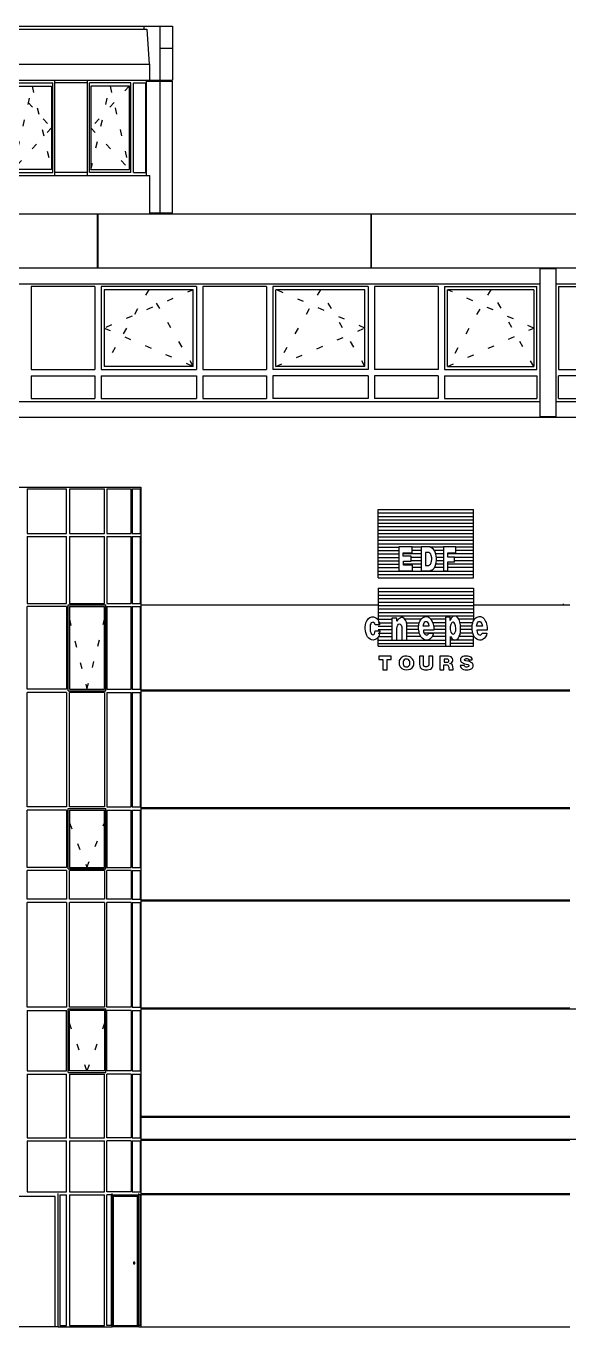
# Model space of a CAD drawing. Header units: metres. Extents: x -28.8 to 64.1, y -6.3 to 17.4.
# Drawn here: x 20.07 to 28.61, y -4 to 16.45 of the extents above; entities that cross this region are included whole.
import ezdxf

# ---------------------------------------------------------------- set-up
doc = ezdxf.new("R2010")
doc.units = ezdxf.units.M
for name, pattern in [('DASHDOT', [2, 1.25, -0.25, 0.25, -0.25]), ('DASHED', [0.75, 0.5, -0.25]), ('DOT', [0.25, 0, -0.25])]:
    doc.linetypes.add(name, pattern=pattern)
doc.layers.add('1', color=7, linetype='DASHED')
doc.layers.add('4', color=7, linetype='DASHDOT')

msp = doc.modelspace()

# ---------------------------------------------------------------- linework, layer by layer
at = {"layer": '1', "color": 1, "linetype": 'CONTINUOUS'}
for p, q in [((-12.01548, 16.4), (21.97194, 16.4)), ((-11.9027, 16.45), (22.37978, 16.45)), ((21.93283, 16.4), (21.93283, 16.45)), ((21.97194, 16.4), (22.01105, 15.85)), ((22.17866, 16.45), (22.17866, 15.6)), ((22.37978, 16.45), (22.37978, 15.6)), ((22.17866, 16.1), (22.37978, 16.1)), ((-12.15633, 15.85), (22.02222, 15.85)), ((22.02222, 15.6), (22.02222, 15.85)), ((9.18008, 15.6), (22.37978, 15.6)), ((21.96635, 15.585), (22.37978, 15.585)), ((21.96635, 14.1), (21.96635, 15.585)), ((21.99987, 15.585), (21.99987, 15.6)), ((22.17866, 15.6), (22.17866, 13.5)), ((22.31273, 15.585), (22.31273, 15.6)), ((22.37978, 13.515), (22.37978, 15.585)), ((9.18008, 14.1), (22.02222, 14.1)), ((22.02222, 13.5), (22.02222, 14.1)), ((17.96035, 13.5), (21.21035, 13.5)), ((21.20035, 12.65), (21.20035, 13.5)), ((21.21035, 13.5), (25.51035, 13.5)), ((21.21035, 12.65), (21.21035, 13.5)), ((22.02222, 13.515), (22.37978, 13.515)), ((22.31273, 13.5), (22.31273, 13.515)), ((25.50035, 12.65), (25.50035, 13.5)), ((25.51035, 13.5), (28.76035, 13.5)), ((25.51035, 12.65), (25.51035, 13.5)), ((17.96035, 12.65), (21.21035, 12.65)), ((21.21035, 12.65), (25.51035, 12.65)), ((25.51035, 12.65), (28.76035, 12.65)), ((28.15535, 12.65), (28.15535, 10.3)), ((28.15535, 12.64), (28.40535, 12.64)), ((28.40535, 12.65), (28.40535, 10.3)), ((18.55535, 12.4), (28.15535, 12.4)), ((28.40535, 12.4), (29.10535, 12.4)), ((18.55535, 10.55), (28.15535, 10.55)), ((28.40535, 10.55), (29.10535, 10.55)), ((10.15898, 10.3), (40.42221, 10.3)), ((28.15535, 10.31), (28.40535, 10.31)), ((-2.01075, 9.2), (21.88023, 9.2)), ((21.88023, 9.2), (21.88023, -4)), ((28.52948, 7.35), (28.52948, 7.365)), ((20.73418, 6), (20.73418, 7.35)), ((20.73418, 7.35), (21.3316, 7.35)), ((21.3316, 6), (21.3316, 7.35)), ((21.88023, 7.35), (25.61406, 7.35)), ((27.11406, 7.35), (28.62644, 7.35)), ((20.73418, 6), (21.3316, 6)), ((21.88023, 6.015), (28.62644, 6.015)), ((21.88023, 6), (28.62644, 6)), ((28.52948, 6), (28.52948, 6.015)), ((20.73418, 4.15), (21.3316, 4.15)), ((20.73418, 3.2), (20.73418, 4.15)), ((21.3316, 3.2), (21.3316, 4.15)), ((21.88023, 4.165), (28.62644, 4.165)), ((21.88023, 4.15), (28.62644, 4.15)), ((28.52948, 4.15), (28.52948, 4.165)), ((20.73418, 3.2), (21.3316, 3.2)), ((21.88023, 2.715), (28.62644, 2.715)), ((21.88023, 2.7), (28.62644, 2.7)), ((28.49956, 2.7), (28.49956, 2.715)), ((20.73418, 1), (21.3316, 1)), ((20.73418, 0), (20.73418, 1)), ((21.3316, 0), (21.3316, 1)), ((21.88023, 1.015), (28.62644, 1.015)), ((21.88023, 1), (35.84106, 1)), ((28.49956, 1), (28.49956, 1.015)), ((28.547299, 1), (28.581828, 1.015)), ((20.73418, 0), (21.3316, 0)), ((21.88023, -0.685), (28.62643, -0.685)), ((21.88023, -0.7), (28.62643, -0.7)), ((28.52948, -0.7), (28.52948, -0.685)), ((21.88023, -1.05), (35.84106, -1.05)), ((21.88023, -1.065), (28.62643, -1.065)), ((28.52948, -1.065), (28.52948, -1.05)), ((21.88023, -1.9), (28.62643, -1.9)), ((21.88023, -1.915), (28.62643, -1.915)), ((28.52948, -1.915), (28.52948, -1.9)), ((20.5795, -4), (21.4264, -4)), ((21.84788, -4), (28.62643, -4))]:
    msp.add_line(p, q, dxfattribs=at)
at = {"layer": '4', "color": 1, "linetype": 'CONTINUOUS'}
for p, q in [((19.848017, 15.555), (20.497236, 15.555)), ((20.497236, 14.145), (20.497236, 15.555)), ((20.52847, 14.1), (20.52847, 15.6)), ((21.0416, 15.555), (20.52847, 15.555)), ((21.0416, 14.1), (21.0416, 15.6)), ((21.722131, 15.555), (21.072838, 15.555)), ((21.072838, 14.145), (21.072838, 15.555)), ((21.722131, 14.145), (21.722131, 15.555)), ((21.956412, 14.145), (21.956412, 15.555)), ((21.98765, 15.585), (21.98765, 15.6)), ((19.848017, 14.145), (20.497236, 14.145)), ((21.0416, 14.145), (20.52847, 14.145)), ((21.722131, 14.145), (21.072838, 14.145)), ((21.766756, 14.145), (21.956412, 14.145)), ((20.15535, 12.355), (20.15535, 11.05)), ((21.15535, 12.355), (20.15535, 12.355)), ((21.15535, 12.355), (21.15535, 11.05)), ((21.25535, 12.355), (21.25535, 11.05)), ((22.75535, 12.355), (21.25535, 12.355)), ((22.75535, 12.355), (22.75535, 11.05)), ((22.85535, 12.355), (22.85535, 11.05)), ((23.85535, 12.355), (22.85535, 12.355)), ((23.85535, 12.355), (23.85535, 11.05)), ((23.95535, 12.355), (23.95535, 11.05)), ((25.45535, 12.355), (23.95535, 12.355)), ((25.45535, 12.355), (25.45535, 11.05)), ((25.55535, 12.355), (25.55535, 11.05)), ((26.55535, 12.355), (25.55535, 12.355)), ((26.55535, 12.355), (26.55535, 11.05)), ((26.65535, 12.355), (28.11035, 12.355)), ((26.65535, 12.355), (26.65535, 11.05)), ((28.06035, 12.305), (26.70535, 12.305)), ((26.70535, 11.1), (26.70535, 12.305)), ((28.06035, 12.305), (28.06035, 11.1)), ((28.11035, 11.05), (28.11035, 12.355)), ((28.45035, 12.355), (28.45035, 11.05)), ((28.45035, 12.355), (29.06035, 12.355)), ((20.15535, 11.05), (21.15535, 11.05)), ((21.25535, 11.05), (22.75535, 11.05)), ((22.70535, 11.1), (21.30535, 11.1)), ((22.85535, 11.05), (23.85535, 11.05)), ((25.45535, 11.05), (23.95535, 11.05)), ((26.55535, 11.05), (25.55535, 11.05)), ((26.65535, 11.05), (28.11035, 11.05)), ((26.70535, 11.1), (28.06035, 11.1)), ((28.45035, 11.05), (29.06035, 11.05)), ((20.15535, 10.95), (21.15535, 10.95)), ((20.15535, 10.95), (20.15535, 10.595)), ((21.15535, 10.95), (21.15535, 10.595)), ((21.25535, 10.95), (22.75535, 10.95)), ((21.25535, 10.95), (21.25535, 10.595)), ((22.75535, 10.95), (22.75535, 10.595)), ((22.85535, 10.95), (23.85535, 10.95)), ((22.85535, 10.95), (22.85535, 10.595)), ((23.85535, 10.95), (23.85535, 10.595)), ((25.45535, 10.95), (23.95535, 10.95)), ((23.95535, 10.95), (23.95535, 10.595)), ((25.45535, 10.95), (25.45535, 10.595)), ((26.55535, 10.95), (25.55535, 10.95)), ((25.55535, 10.95), (25.55535, 10.595)), ((26.55535, 10.95), (26.55535, 10.595)), ((26.65535, 10.95), (28.11035, 10.95)), ((26.65535, 10.95), (26.65535, 10.595)), ((28.11035, 10.95), (28.11035, 10.595)), ((29.06035, 10.95), (28.45035, 10.95)), ((28.45035, 10.595), (28.45035, 10.95)), ((20.15535, 10.595), (21.15535, 10.595)), ((21.25535, 10.595), (22.75535, 10.595)), ((22.85535, 10.595), (23.85535, 10.595)), ((25.45535, 10.595), (23.95535, 10.595)), ((26.55535, 10.595), (25.55535, 10.595)), ((26.65535, 10.595), (28.11035, 10.595)), ((28.45035, 10.595), (29.06035, 10.595)), ((20.091678, 9.175), (20.709182, 9.175)), ((20.756553, 9.175), (21.309227, 9.175)), ((21.346918, 9.175), (21.725302, 9.175)), ((21.745848, 9.175), (21.875002, 9.175)), ((25.61406, 8.85), (27.11406, 8.85)), ((25.61406, 7.774511), (25.61406, 8.85)), ((25.61406, 8.796226), (27.11406, 8.796226)), ((27.11406, 7.774511), (27.11406, 8.85)), ((25.61406, 8.742451), (27.11406, 8.742451)), ((25.61406, 8.688677), (27.11406, 8.688677)), ((25.61406, 8.634902), (27.11406, 8.634902)), ((20.091678, 8.425), (20.709182, 8.425)), ((20.756553, 8.425), (21.309227, 8.425)), ((21.346918, 8.425), (21.725302, 8.425)), ((21.745848, 8.425), (21.875002, 8.425)), ((25.61406, 8.581128), (27.11406, 8.581128)), ((25.61406, 8.527353), (27.11406, 8.527353)), ((25.61406, 8.473579), (27.11406, 8.473579)), ((25.61406, 8.419804), (27.11406, 8.419804)), ((25.61406, 8.36603), (27.11406, 8.36603)), ((25.61406, 8.312255), (27.11406, 8.312255)), ((25.61406, 8.258481), (25.9391, 8.258481)), ((25.61406, 8.204706), (25.9391, 8.204706)), ((26.28906, 8.258481), (26.14637, 8.258481)), ((26.28906, 8.204706), (26.14637, 8.204706)), ((26.63906, 8.258481), (26.42752, 8.258481)), ((26.63906, 8.204706), (26.4973, 8.204706)), ((27.11406, 8.258481), (26.83449, 8.258481)), ((27.11406, 8.204706), (26.83449, 8.204706)), ((25.61406, 8.150932), (25.9391, 8.150932)), ((25.61406, 8.097157), (25.9391, 8.097157)), ((25.61406, 8.043383), (25.9391, 8.043383)), ((25.61406, 7.989609), (25.9391, 7.989609)), ((26.28906, 8.150932), (26.00866, 8.150932)), ((26.28906, 7.989609), (26.01006, 7.989609)), ((26.28906, 8.097157), (26.1296, 8.097157)), ((26.28906, 8.043383), (26.1296, 8.043383)), ((26.63906, 7.989609), (26.51845, 7.989609)), ((26.63906, 8.150932), (26.51949, 8.150932)), ((26.63906, 8.097157), (26.52763, 8.097157)), ((26.63906, 8.043383), (26.52766, 8.043383)), ((27.11406, 8.150932), (26.70796, 8.150932)), ((27.11406, 7.989609), (26.71006, 7.989609)), ((27.11406, 8.043383), (26.81492, 8.043383)), ((27.11406, 8.097157), (26.81527, 8.097157)), ((25.61406, 7.935834), (25.9391, 7.935834)), ((25.61406, 7.88206), (27.11406, 7.88206)), ((25.61406, 7.828285), (27.11406, 7.828285)), ((25.61406, 7.774511), (27.11406, 7.774511)), ((26.28906, 7.935834), (26.15232, 7.935834)), ((26.63906, 7.935834), (26.49678, 7.935834)), ((27.11406, 7.935834), (26.71006, 7.935834)), ((25.61406, 7.613187), (27.11406, 7.613187)), ((25.61406, 7.613187), (25.61406, 7.119591)), ((27.11406, 7.613187), (27.11406, 7.102276)), ((25.61406, 7.558875), (27.11406, 7.558875)), ((25.61406, 7.504563), (27.11406, 7.504563)), ((25.61406, 7.450251), (27.11406, 7.450251)), ((25.61406, 7.395938), (27.11406, 7.395938)), ((20.709182, 7.325), (20.091678, 7.325)), ((20.756553, 7.325), (21.309227, 7.325)), ((21.346918, 7.325), (21.725302, 7.325)), ((21.745848, 7.325), (21.875002, 7.325)), ((25.61406, 7.341626), (27.11406, 7.341626)), ((25.61406, 7.287314), (27.11406, 7.287314)), ((25.61406, 7.233002), (27.11406, 7.233002)), ((25.61406, 7.17869), (27.11406, 7.17869)), ((25.61406, 7.124377), (25.82959, 7.124377)), ((25.61406, 7.070065), (25.82959, 7.070065)), ((25.61406, 7.015753), (25.82959, 7.015753)), ((25.61406, 6.961441), (25.82959, 6.961441)), ((26.28854, 7.124377), (26.03026, 7.124377)), ((26.05932, 7.070065), (26.26455, 7.070065)), ((26.24959, 7.015753), (26.06489, 7.015753)), ((26.25185, 6.961441), (26.06489, 6.961441)), ((26.66959, 7.124377), (26.43956, 7.124377)), ((26.66959, 7.070065), (26.47062, 7.070065)), ((26.66959, 7.015753), (26.48614, 7.015753)), ((26.66962, 6.961441), (26.48939, 6.961441)), ((27.11406, 7.124377), (26.88174, 7.124377)), ((27.10311, 7.070065), (26.9021, 7.070065)), ((27.09071, 7.015753), (26.91035, 7.015753)), ((27.09071, 6.961441), (26.91096, 6.961441)), ((25.61406, 6.907128), (25.82959, 6.907128)), ((25.61406, 6.852816), (25.82959, 6.852816)), ((25.61406, 6.7), (25.61406, 6.843384)), ((25.61406, 6.798504), (26.66959, 6.798504)), ((26.2829, 6.852816), (26.06413, 6.852816)), ((26.26032, 6.907128), (26.06554, 6.907128)), ((26.66959, 6.907128), (26.33667, 6.907128)), ((26.66959, 6.852816), (26.46429, 6.852816)), ((27.11373, 6.798504), (26.74891, 6.798504)), ((27.11462, 6.852816), (26.88616, 6.852816)), ((27.09868, 6.907128), (26.90653, 6.907128)), ((27.11406, 6.7), (27.11406, 6.863603)), ((25.61406, 6.744192), (26.66959, 6.744192)), ((25.61406, 6.7), (27.11406, 6.7)), ((27.11373, 6.744192), (26.74891, 6.744192)), ((20.709182, 5.975), (20.091678, 5.975)), ((21.309227, 5.975), (20.756553, 5.975)), ((21.346918, 5.975), (21.725302, 5.975)), ((21.745848, 5.975), (21.875002, 5.975)), ((20.709182, 4.125), (20.091678, 4.125)), ((20.756553, 4.125), (21.309227, 4.125)), ((21.346918, 4.125), (21.725302, 4.125)), ((21.745848, 4.125), (21.875002, 4.125)), ((20.709182, 3.175), (20.091678, 3.175)), ((21.309227, 3.175), (20.756553, 3.175)), ((21.725302, 3.175), (21.346918, 3.175)), ((21.745848, 3.175), (21.875002, 3.175)), ((20.709182, 2.675), (20.091678, 2.675)), ((21.309227, 2.675), (20.756553, 2.675)), ((21.725302, 2.675), (21.346918, 2.675)), ((21.745848, 2.675), (21.875002, 2.675)), ((20.091678, 0.975), (20.709182, 0.975)), ((21.309227, 0.975), (20.756553, 0.975)), ((21.725302, 0.975), (21.346918, 0.975)), ((21.745848, 0.975), (21.875002, 0.975)), ((20.091678, -0.025), (20.709182, -0.025)), ((20.756553, -0.025), (21.309227, -0.025)), ((21.725302, -0.025), (21.346918, -0.025)), ((21.745848, -0.025), (21.875002, -0.025)), ((20.091678, -1.075), (20.709182, -1.075)), ((20.756553, -1.075), (21.309227, -1.075)), ((21.725302, -1.075), (21.346918, -1.075)), ((21.745848, -1.075), (21.875002, -1.075)), ((20.5795, -4), (20.5795, -1.9)), ((20.604498, -1.925), (20.709182, -1.925)), ((20.756553, -1.925), (21.309227, -1.925)), ((21.411082, -1.925), (21.346918, -1.925)), ((21.4264, -4), (21.4264, -1.9)), ((21.436937, -1.925), (21.837343, -1.925)), ((21.447474, -4), (21.447474, -1.95)), ((21.84788, -4), (21.84788, -1.9)), ((21.875002, -1.925), (21.853108, -1.925)), ((20.5795, -4), (19.60161, -4)), ((21.84788, -4), (21.4264, -4))]:
    msp.add_line(p, q, dxfattribs=at)
for points in [[(21.766756, 14.145), (21.766756, 15.555), (21.956412, 15.555)], [(19.870327, 14.195), (19.870327, 15.505), (20.474926, 15.505), (20.474926, 14.195), (19.870327, 14.195)], [(21.699819, 15.505), (21.09515, 15.505), (21.09515, 14.195), (21.699819, 14.195), (21.699819, 15.505)], [(22.70535, 11.1), (22.70535, 12.305), (21.30535, 12.305), (21.30535, 11.1)], [(25.40535, 11.1), (25.40535, 12.305), (24.00535, 12.305)], [(25.40535, 11.1), (24.00535, 11.1), (24.00535, 12.305)], [(20.091678, 9.175), (20.091678, 8.475), (20.709182, 8.475), (20.709182, 9.175)], [(20.756553, 9.175), (20.756553, 8.475), (21.309227, 8.475), (21.309227, 9.175)], [(21.346918, 9.175), (21.346918, 8.475), (21.725302, 8.475), (21.725302, 9.175)], [(21.745848, 9.175), (21.745848, 8.475), (21.875002, 8.475), (21.875002, 9.175)], [(20.091678, 8.425), (20.091678, 7.375), (20.709182, 7.375), (20.709182, 8.425)], [(20.756553, 8.425), (20.756553, 7.375), (21.309227, 7.375), (21.309227, 8.425)], [(21.346918, 8.425), (21.346918, 7.375), (21.725302, 7.375), (21.725302, 8.425)], [(21.745848, 8.425), (21.745848, 7.375), (21.875002, 7.375), (21.875002, 8.425)], [(20.709182, 7.325), (20.709182, 6.025), (20.091678, 6.025), (20.091678, 7.325)], [(20.756553, 7.325), (20.756553, 6.025), (21.309227, 6.025), (21.309227, 7.325)], [(21.346918, 7.325), (21.346918, 6.025), (21.725302, 6.025), (21.725302, 7.325)], [(21.745848, 7.325), (21.745848, 6.025), (21.875002, 6.025), (21.875002, 7.325)], [(20.709182, 5.975), (20.709182, 4.175), (20.091678, 4.175), (20.091678, 5.975)], [(21.309227, 5.975), (21.309227, 4.175), (20.756553, 4.175), (20.756553, 5.975)], [(21.346918, 5.975), (21.346918, 4.175), (21.725302, 4.175), (21.725302, 5.975)], [(21.745848, 5.975), (21.745848, 4.175), (21.875002, 4.175), (21.875002, 5.975)], [(20.709182, 4.125), (20.709182, 3.225), (20.091678, 3.225), (20.091678, 4.125)], [(20.756553, 4.125), (20.756553, 3.225), (21.309227, 3.225), (21.309227, 4.125)], [(21.346918, 4.125), (21.346918, 3.225), (21.725302, 3.225), (21.725302, 4.125)], [(21.745848, 4.125), (21.745848, 3.225), (21.875002, 3.225), (21.875002, 4.125)], [(20.709182, 3.175), (20.709182, 2.725), (20.091678, 2.725), (20.091678, 3.175)], [(21.309227, 3.175), (21.309227, 2.725), (20.756553, 2.725), (20.756553, 3.175)], [(21.725302, 3.175), (21.725302, 2.725), (21.346918, 2.725), (21.346918, 3.175)], [(21.745848, 3.175), (21.745848, 2.725), (21.875002, 2.725), (21.875002, 3.175)], [(20.709182, 2.675), (20.709182, 1.025), (20.091678, 1.025), (20.091678, 2.675)], [(21.309227, 2.675), (21.309227, 1.025), (20.756553, 1.025), (20.756553, 2.675)], [(21.725302, 2.675), (21.725302, 1.025), (21.346918, 1.025), (21.346918, 2.675)], [(21.745848, 2.675), (21.745848, 1.025), (21.875002, 1.025), (21.875002, 2.675)], [(20.091678, 0.975), (20.091678, 0.025), (20.709182, 0.025), (20.709182, 0.975)], [(21.309227, 0.975), (21.309227, 0.025), (20.756553, 0.025), (20.756553, 0.975)], [(21.725302, 0.975), (21.725302, 0.025), (21.346918, 0.025), (21.346918, 0.975)], [(21.745848, 0.975), (21.745848, 0.025), (21.875002, 0.025), (21.875002, 0.975)], [(20.091678, -0.025), (20.091678, -1.025), (20.709182, -1.025), (20.709182, -0.025)], [(20.756553, -0.025), (20.756553, -1.025), (21.309227, -1.025), (21.309227, -0.025)], [(21.725302, -0.025), (21.725302, -1.025), (21.346918, -1.025), (21.346918, -0.025)], [(21.745848, -0.025), (21.745848, -1.025), (21.875002, -1.025), (21.875002, -0.025)], [(20.091678, -1.075), (20.091678, -1.875), (20.709182, -1.875), (20.709182, -1.075)], [(20.756553, -1.075), (20.756553, -1.875), (21.309227, -1.875), (21.309227, -1.075)], [(21.725302, -1.075), (21.725302, -1.875), (21.346918, -1.875), (21.346918, -1.075)], [(21.745848, -1.075), (21.745848, -1.875), (21.875002, -1.875), (21.875002, -1.075)], [(20.530606, -4), (20.530606, -1.95), (19.650504, -1.95)], [(20.604498, -1.925), (20.604498, -3.975), (20.709182, -3.975), (20.709182, -1.925)], [(20.756553, -1.925), (20.756553, -3.975), (21.309227, -3.975), (21.309227, -1.925)], [(21.411082, -1.925), (21.411082, -3.975), (21.346918, -3.975), (21.346918, -1.925)], [(21.436937, -1.925), (21.436937, -3.975), (21.837343, -3.975), (21.837343, -1.925)], [(21.826806, -4), (21.826806, -1.95), (21.447474, -1.95)], [(21.875002, -1.925), (21.875002, -3.975), (21.853108, -3.975), (21.853108, -1.925)], [(21.784658, -2.98), (21.763584, -2.98), (21.763584, -3.005), (21.784658, -3.005), (21.784658, -2.98)]]:
    msp.add_lwpolyline(points, dxfattribs=at)
at = {"layer": '4', "color": 1, "linetype": 'DOT'}
for points in [[(19.870327, 15.505), (20.474926, 14.85), (19.870327, 14.195), (20.171511, 15.505), (20.472695, 14.20361)], [(21.09515, 14.195), (21.396369, 15.505), (21.699819, 14.195)], [(21.697588, 15.505), (21.09515, 14.85), (21.697588, 14.20463)], [(22.70535, 11.1), (22.00535, 12.305), (21.30535, 11.1)], [(22.70535, 12.305), (21.30535, 11.7025), (22.70535, 11.1)], [(25.40535, 11.1), (24.70535, 12.305), (24.00535, 11.1)], [(24.00535, 11.1), (25.40535, 11.7025), (24.00535, 12.305)], [(28.06035, 11.1), (27.38285, 12.305), (26.70535, 11.1), (28.06035, 11.7025), (26.70535, 12.305)], [(20.756553, 7.125), (21.03289, 6.025), (21.309227, 7.125)], [(20.756553, 3.925), (21.03289, 3.225), (21.309227, 3.925)], [(21.309227, 0.775), (21.03289, 0.025), (20.756553, 0.775)]]:
    msp.add_lwpolyline(points, dxfattribs=at)
at = {"layer": '4', "color": 7, "linetype": 'CONTINUOUS'}
for points in [[(25.9391, 7.886932), (26.15232, 7.886932), (26.15232, 7.97638), (26.01006, 7.97638), (26.01006, 8.036876), (26.1296, 8.036876), (26.1296, 8.115989), (26.00866, 8.115989), (26.00866, 8.168731), (26.14637, 8.168731), (26.14637, 8.263353), (25.9391, 8.263353), (25.9391, 7.886932)], [(26.2891, 7.886932), (26.42052, 7.886932), (26.44499, 7.894686), (26.46037, 7.899859), (26.47855, 7.91227), (26.49253, 7.927779), (26.51001, 7.960871), (26.51839, 7.989307), (26.52329, 8.015678), (26.52818, 8.046706), (26.52818, 8.087553), (26.52643, 8.118054), (26.51979, 8.150115), (26.50336, 8.195102), (26.49358, 8.210611), (26.4761, 8.232841), (26.45443, 8.249393), (26.42752, 8.263353), (26.2891, 8.263353), (26.2891, 7.886932)], [(26.6391, 7.886932), (26.71006, 7.886932), (26.71006, 8.029122), (26.81492, 8.029122), (26.81527, 8.103062), (26.70796, 8.103062), (26.70796, 8.170796), (26.83449, 8.170796), (26.83449, 8.263353), (26.6391, 8.263353), (26.6391, 7.88848)], [(26.35726, 7.971734), (26.4041, 7.971734), (26.42157, 7.978972), (26.43381, 7.992932), (26.44534, 8.010505), (26.45443, 8.035328), (26.45827, 8.063764), (26.45583, 8.089618), (26.44849, 8.126852), (26.4394, 8.149082), (26.42437, 8.163558), (26.41039, 8.171829), (26.35726, 8.171829), (26.35726, 7.971734)], [(25.56814, 6.944082), (25.63944, 6.944082), (25.63567, 6.904859), (25.62728, 6.87096), (25.61763, 6.850353), (25.60337, 6.830403), (25.58533, 6.815776), (25.56604, 6.80714), (25.5522, 6.800494), (25.53206, 6.796504), (25.51025, 6.801817), (25.48928, 6.810464), (25.46369, 6.826413), (25.44398, 6.84902), (25.43224, 6.87096), (25.41756, 6.91484), (25.41168, 6.942759), (25.40959, 6.972013), (25.40959, 7.005245), (25.41294, 7.037822), (25.42091, 7.070399), (25.43308, 7.098318), (25.44943, 7.122915), (25.46244, 7.138208), (25.48257, 7.151501), (25.51277, 7.160815), (25.53752, 7.160815), (25.55681, 7.157481), (25.5761, 7.148845), (25.59372, 7.137541), (25.60798, 7.119591), (25.61931, 7.099652), (25.62812, 7.073722), (25.63441, 7.036488), (25.56562, 7.036488), (25.55807, 7.057762), (25.54716, 7.069065), (25.53206, 7.078379), (25.51696, 7.075055), (25.5048, 7.069065), (25.49515, 7.051782), (25.48928, 7.036488), (25.48593, 7.004579), (25.48593, 6.973336), (25.48802, 6.939436), (25.49599, 6.915496), (25.50774, 6.8929), (25.51906, 6.883586), (25.53164, 6.88093), (25.54423, 6.884253), (25.55597, 6.89689), (25.56226, 6.91484), (25.56814, 6.944082)], [(26.41443, 6.906193), (26.48489, 6.906193), (26.47483, 6.87495), (26.46224, 6.849687), (26.44379, 6.828413), (26.42659, 6.812453), (26.40981, 6.80315), (26.39178, 6.79717), (26.36955, 6.797837), (26.34774, 6.80315), (26.32593, 6.81113), (26.30663, 6.82509), (26.28859, 6.843707), (26.27182, 6.872293), (26.25965, 6.905526), (26.25546, 6.92481), (26.24959, 6.964033), (26.24959, 7.001922), (26.25378, 7.037155), (26.26007, 7.067742), (26.26972, 7.093005), (26.28188, 7.116268), (26.29573, 7.134218), (26.31124, 7.147511), (26.33054, 7.159481), (26.34774, 7.162805), (26.36116, 7.166128), (26.38255, 7.166128), (26.39723, 7.162138), (26.41736, 7.151501), (26.43834, 7.129561), (26.46224, 7.091005), (26.47021, 7.073055), (26.47692, 7.051115), (26.48322, 7.020539), (26.48783, 6.997932), (26.48993, 6.954719), (26.32383, 6.954719), (26.32802, 6.923476), (26.33809, 6.903536), (26.35151, 6.885586), (26.36619, 6.877606), (26.37836, 6.87694), (26.38758, 6.88093), (26.40101, 6.889577), (26.41443, 6.906193)], [(26.66959, 6.702764), (26.74886, 6.702764), (26.74886, 6.855), (26.77277, 6.819766), (26.79542, 6.802483), (26.81136, 6.796504), (26.83946, 6.801161), (26.86966, 6.820433), (26.88854, 6.857667), (26.90238, 6.887576), (26.91035, 6.93279), (26.91035, 6.989963), (26.90783, 7.036488), (26.89944, 7.080368), (26.88476, 7.119591), (26.86672, 7.148845), (26.84785, 7.166795), (26.82604, 7.175431), (26.80716, 7.172108), (26.78619, 7.167461), (26.76312, 7.142865), (26.74425, 7.102975), (26.74425, 7.157481), (26.66959, 7.157481), (26.66959, 6.702764)], [(27.25443, 6.906193), (27.32489, 6.906193), (27.31483, 6.87495), (27.30224, 6.849687), (27.28379, 6.828413), (27.26659, 6.812453), (27.24981, 6.80315), (27.23178, 6.79717), (27.20955, 6.797837), (27.18774, 6.80315), (27.16593, 6.81113), (27.14663, 6.82509), (27.12859, 6.843707), (27.11182, 6.872293), (27.09965, 6.905526), (27.09546, 6.92481), (27.08959, 6.964033), (27.08959, 7.001922), (27.09378, 7.037155), (27.10007, 7.067742), (27.10972, 7.093005), (27.12188, 7.116268), (27.13573, 7.134218), (27.15124, 7.147511), (27.17054, 7.159481), (27.18774, 7.162805), (27.20116, 7.166128), (27.22255, 7.166128), (27.23723, 7.162138), (27.25736, 7.151501), (27.27834, 7.129561), (27.30224, 7.091005), (27.31021, 7.073055), (27.31692, 7.051115), (27.32322, 7.020539), (27.32783, 6.997932), (27.32993, 6.954719), (27.16383, 6.954719), (27.16802, 6.923476), (27.17809, 6.903536), (27.19151, 6.885586), (27.20619, 6.877606), (27.21836, 6.87694), (27.22758, 6.88093), (27.24101, 6.889577), (27.25443, 6.906193)], [(25.82959, 6.796504), (25.90886, 6.796504), (25.90886, 6.974669), (25.91306, 7.009235), (25.92103, 7.034499), (25.93529, 7.048459), (25.95081, 7.051115), (25.96129, 7.046469), (25.97387, 7.033165), (25.9831, 7.007902), (25.9831, 6.796504), (26.06489, 6.796504), (26.06489, 7.035832), (26.05818, 7.077045), (26.04308, 7.110288), (26.02043, 7.138208), (26.00072, 7.150834), (25.97723, 7.150834), (25.95877, 7.141531), (25.9378, 7.130228), (25.91851, 7.110955), (25.90425, 7.093005), (25.90425, 7.140198), (25.82959, 7.140198), (25.82959, 6.796504)], [(26.41233, 7.017882), (26.32173, 7.017882), (26.33012, 7.053782), (26.33683, 7.068398), (26.3469, 7.081702), (26.35822, 7.089015), (26.37081, 7.089015), (26.38507, 7.081702), (26.39471, 7.071065), (26.4052, 7.051115), (26.41233, 7.017882)], [(26.79122, 6.8929), (26.81136, 6.902203), (26.82268, 6.922153), (26.83275, 6.944749), (26.83485, 6.980649), (26.83107, 7.019205), (26.82017, 7.051115), (26.80926, 7.069732), (26.79206, 7.077045), (26.77864, 7.072388), (26.76648, 7.062418), (26.75473, 7.040478), (26.74718, 7.005912), (26.74718, 6.962032), (26.75012, 6.943426), (26.75683, 6.919486), (26.76941, 6.903536), (26.7778, 6.896223), (26.79122, 6.8929)], [(27.25233, 7.017882), (27.16173, 7.017882), (27.17012, 7.053782), (27.17683, 7.068398), (27.1869, 7.081702), (27.19822, 7.089015), (27.21081, 7.089015), (27.22507, 7.081702), (27.23471, 7.071065), (27.2452, 7.051115), (27.25233, 7.017882)], [(25.68713, 6.329429), (25.75233, 6.329429), (25.75233, 6.492226), (25.81816, 6.492226), (25.81816, 6.544527), (25.62194, 6.544527), (25.62194, 6.491635), (25.68745, 6.491635), (25.68713, 6.329429)], [(26.05954, 6.329429), (26.08926, 6.333269), (26.11643, 6.342131), (26.13305, 6.351886), (26.14679, 6.361931), (26.15829, 6.375815), (26.1682, 6.392066), (26.17395, 6.410381), (26.17555, 6.425449), (26.17523, 6.444958), (26.17235, 6.462091), (26.16436, 6.482482), (26.15478, 6.498432), (26.13976, 6.514392), (26.12793, 6.525029), (26.111, 6.533891), (26.09022, 6.541871), (26.06657, 6.544527), (26.04357, 6.544527), (26.02663, 6.542161), (26.00713, 6.538031), (25.99307, 6.530933), (25.98093, 6.523846), (25.96783, 6.511725), (25.95536, 6.494302), (25.94578, 6.476567), (25.94194, 6.453229), (25.94194, 6.429299), (25.94322, 6.414812), (25.94993, 6.395905), (25.95824, 6.379364), (25.97102, 6.364587), (25.98508, 6.352768), (26.00713, 6.340066), (26.02887, 6.332979), (26.06018, 6.329429)], [(26.26194, 6.544527), (26.26194, 6.415114), (26.26642, 6.390291), (26.2744, 6.367835), (26.28751, 6.35366), (26.29614, 6.34597), (26.31243, 6.339173), (26.32681, 6.334151), (26.34024, 6.332086), (26.36197, 6.329429), (26.39073, 6.330612), (26.41214, 6.33386), (26.43515, 6.341841), (26.45081, 6.352176), (26.46327, 6.36577), (26.47222, 6.386753), (26.4751, 6.399455), (26.4751, 6.544527), (26.4099, 6.544527), (26.4099, 6.406252), (26.40383, 6.392367), (26.39552, 6.385269), (26.38657, 6.379956), (26.37699, 6.377289), (26.36452, 6.376116), (26.35014, 6.378773), (26.3396, 6.384677), (26.32809, 6.401519), (26.32554, 6.411866), (26.32554, 6.544527), (26.26194, 6.544527)], [(26.58194, 6.329429), (26.64681, 6.329429), (26.64681, 6.406252), (26.69859, 6.406252), (26.70817, 6.400638), (26.7152, 6.394432), (26.72415, 6.371976), (26.72543, 6.342722), (26.73054, 6.329429), (26.79446, 6.329429), (26.7919, 6.337108), (26.7903, 6.343314), (26.78871, 6.376998), (26.78231, 6.400928), (26.77592, 6.411274), (26.76506, 6.421018), (26.74269, 6.42959), (26.75771, 6.43373), (26.77209, 6.444958), (26.78423, 6.460026), (26.78934, 6.473029), (26.78934, 6.489279), (26.78391, 6.50553), (26.774, 6.520296), (26.75994, 6.532708), (26.74045, 6.539795), (26.72128, 6.544527), (26.58194, 6.544527), (26.58194, 6.329429)], [(26.90194, 6.398562), (26.91153, 6.367545), (26.92175, 6.356908), (26.9339, 6.348046), (26.95403, 6.337108), (26.9796, 6.332086), (27.01315, 6.329429), (27.03041, 6.32972), (27.05022, 6.33386), (27.06492, 6.338593), (27.08378, 6.351584), (27.09496, 6.361038), (27.10679, 6.38173), (27.10807, 6.392948), (27.10807, 6.406252), (27.10391, 6.420427), (27.09464, 6.433139), (27.0662, 6.452336), (27.04735, 6.459725), (26.9927, 6.46977), (26.97736, 6.476277), (26.97225, 6.483364), (26.97353, 6.494302), (26.9764, 6.499324), (26.98727, 6.504637), (26.99845, 6.506111), (27.0106, 6.506111), (27.02178, 6.503755), (27.03169, 6.495474), (27.0352, 6.486913), (27.09337, 6.486913), (27.09209, 6.507595), (27.08857, 6.514091), (27.07707, 6.526502), (27.06141, 6.536257), (27.04543, 6.540387), (27.0237, 6.543344), (26.99877, 6.544527), (26.96713, 6.543344), (26.947, 6.538612), (26.93006, 6.530643), (26.91632, 6.519705), (26.90993, 6.506412), (26.90705, 6.491635), (26.90801, 6.476868), (26.91472, 6.461801), (26.92463, 6.448206), (26.97225, 6.426041), (27.02178, 6.413049), (27.03233, 6.40979), (27.03872, 6.403886), (27.04096, 6.394722), (27.04159, 6.388818), (27.03584, 6.381139), (27.02434, 6.376407), (27.00996, 6.373159), (26.99494, 6.373159), (26.98343, 6.377289), (26.97129, 6.388226), (26.9649, 6.398562), (26.90194, 6.398562)], [(26.05859, 6.374933), (26.07584, 6.379063), (26.09086, 6.387344), (26.10141, 6.397088), (26.10876, 6.410973), (26.11195, 6.426933), (26.11195, 6.45382), (26.10716, 6.470071), (26.10237, 6.47746), (26.08831, 6.491043), (26.07488, 6.498432), (26.06338, 6.499916), (26.04612, 6.499324), (26.0359, 6.496066), (26.02215, 6.48573), (26.01033, 6.468888), (26.00873, 6.462683), (26.00554, 6.451454), (26.00554, 6.43786), (26.00745, 6.421018), (26.01193, 6.408026), (26.01768, 6.394722), (26.0311, 6.382612), (26.04293, 6.377289), (26.05859, 6.374933)], [(26.64905, 6.449981), (26.71041, 6.449981), (26.71872, 6.457068), (26.72319, 6.466823), (26.72319, 6.478643), (26.71904, 6.488978), (26.71456, 6.494302), (26.70785, 6.498141), (26.64905, 6.498141), (26.64905, 6.449981)]]:
    msp.add_lwpolyline(points, dxfattribs=at)

doc.saveas('drawing.dxf')
